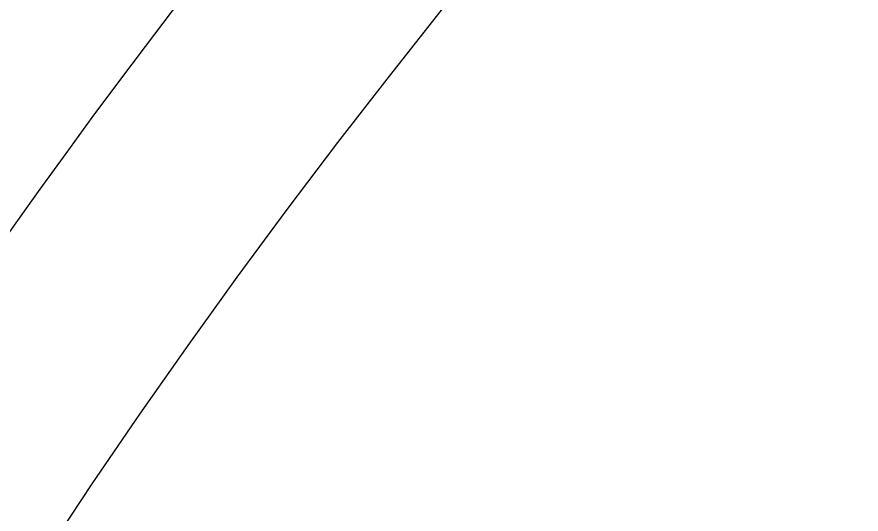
# Model space of a CAD drawing. Extents: x -89 to 228, y -109 to 52.
# Drawn here: x -40.77 to -34.9, y 26.92 to 30.37 of the extents above; entities that cross this region are included whole.
import ezdxf

# ---------------------------------------------------------------- set-up
doc = ezdxf.new("R2010")
doc.units = 0
doc.layers.get('0').update_dxf_attribs({"linetype": 'CONTINUOUS'})

msp = doc.modelspace()

# ---------------------------------------------------------------- linework, layer by layer
at = {"color": 7, "linetype": 'CONTINUOUS'}
for radius in [48.5294, 36.133]:
    msp.add_circle((0, 0), radius, dxfattribs=at)
for radius, start, end in [(50, 141.82667, 128.17333), (41.1765, 90, 270), (39.7059, 90, 270)]:
    msp.add_arc((0, 0), radius, start, end, dxfattribs=at)

doc.saveas('drawing.dxf')
